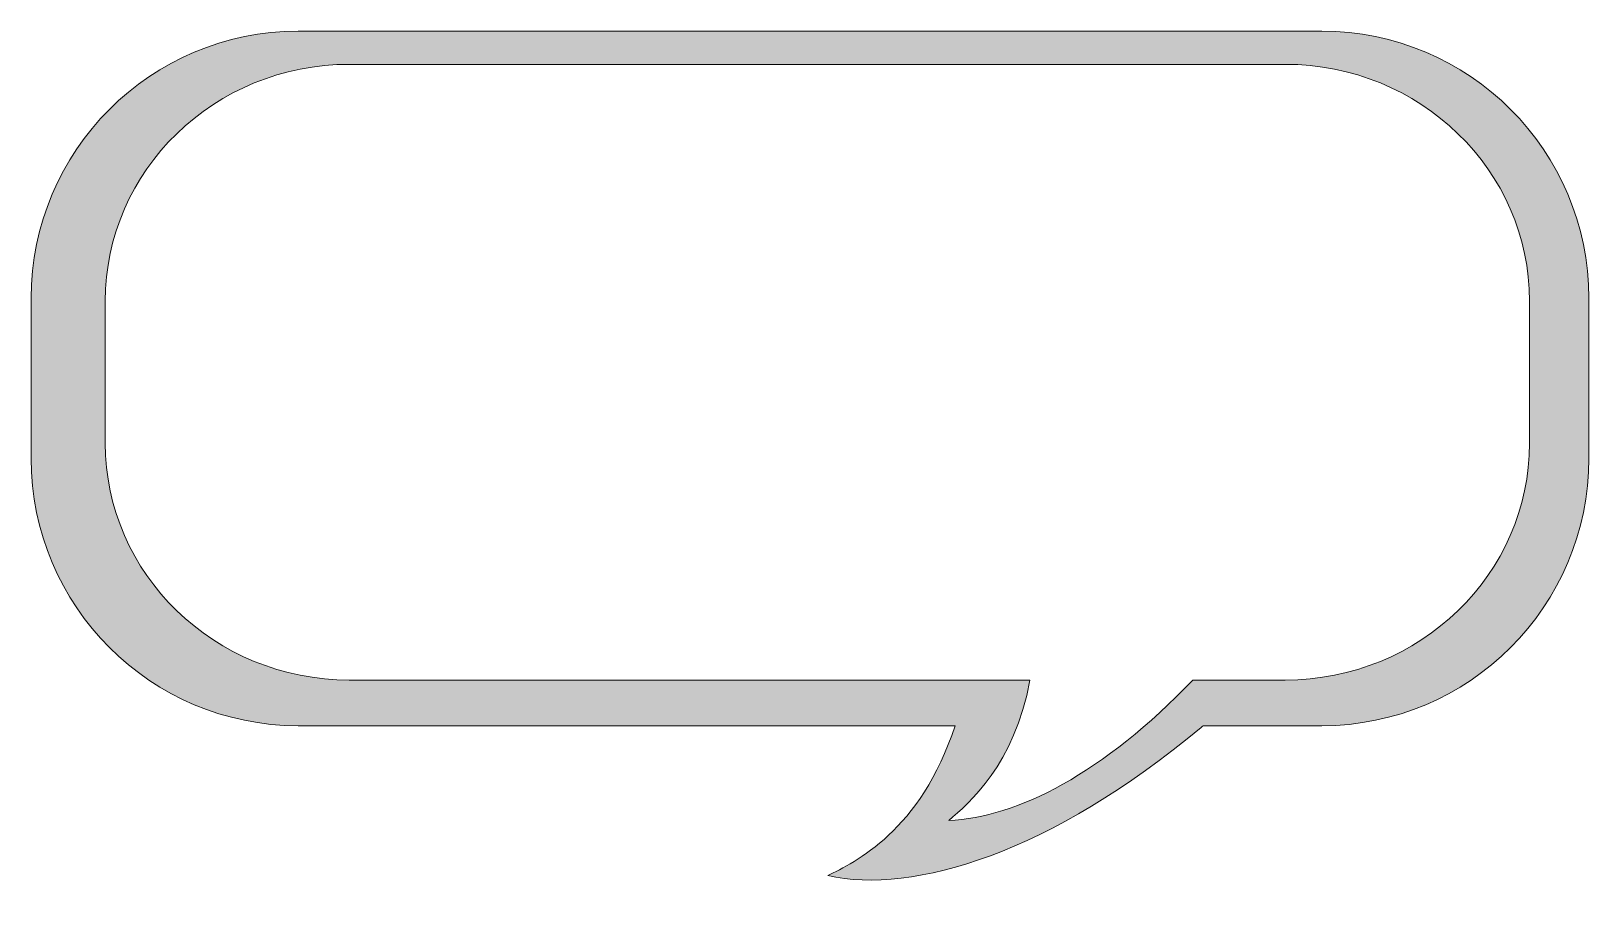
# Model space of a CAD drawing. Header units: inches. Extents: x 0 to 102, y -1 to 55.
import ezdxf

# ---------------------------------------------------------------- set-up
doc = ezdxf.new("R2010")
doc.units = ezdxf.units.IN
doc.header["$MEASUREMENT"] = 0
doc.layers.add('Layer 1', color=7, linetype='Continuous')

msp = doc.modelspace()

# ---------------------------------------------------------------- hatches: boundary and pattern name
at = {"layer": 'Layer 1', "true_color": 0xbbb3ae}
h = msp.add_hatch(color=253, dxfattribs=at)
h.dxf.hatch_style = 2
edge = h.paths.add_edge_path()
edge.add_spline(control_points=[(0, 37.93), (0, 37.93), (0, 27.48), (0, 27.48), (0, 17.86), (7.8, 10.06), (17.42, 10.06), (17.42, 10.06), (60.26, 10.06), (60.26, 10.06), (58.04, 3.18), (53.68, 1.15), (51.96, 0.29), (57.55, -0.96), (66.54, 1.77), (76.31, 9.95), (76.36, 9.99), (76.4, 10.03), (76.44, 10.06), (76.44, 10.06), (84.18, 10.06), (84.18, 10.06), (93.8, 10.06), (101.6, 17.86), (101.6, 27.48), (101.6, 27.48), (101.6, 37.93), (101.6, 37.93), (101.6, 47.55), (93.8, 55.34), (84.18, 55.34), (84.18, 55.34), (17.42, 55.34), (17.42, 55.34), (7.8, 55.34), (0, 47.55), (0, 37.93)], knot_values=[0, 0, 0, 0, 1, 1, 1, 2, 2, 2, 3, 3, 3, 4, 4, 4, 5, 5, 5, 6, 6, 6, 7, 7, 7, 8, 8, 8, 9, 9, 9, 10, 10, 10, 11, 11, 11, 12, 12, 12, 12], degree=3, periodic=1)
edge = h.paths.add_edge_path()
edge.add_spline(control_points=[(4.83, 37.74), (4.83, 46.27), (11.96, 53.18), (20.75, 53.18), (20.75, 53.18), (81.8, 53.18), (81.8, 53.18), (90.6, 53.18), (97.73, 46.27), (97.73, 37.74), (97.73, 37.74), (97.73, 28.48), (97.73, 28.48), (97.73, 19.95), (90.6, 13.04), (81.8, 13.04), (81.8, 13.04), (75.77, 13.04), (75.77, 13.04), (70, 6.98), (64.25, 4.04), (59.86, 3.89), (61.14, 5), (64.16, 7.52), (65.14, 13.04), (65.14, 13.04), (20.75, 13.04), (20.75, 13.04), (11.96, 13.04), (4.83, 19.95), (4.83, 28.48), (4.83, 28.48), (4.83, 37.74), (4.83, 37.74)], knot_values=[0, 0, 0, 0, 1, 1, 1, 2, 2, 2, 3, 3, 3, 4, 4, 4, 5, 5, 5, 6, 6, 6, 7, 7, 7, 8, 8, 8, 9, 9, 9, 10, 10, 10, 11, 11, 11, 11], degree=3, periodic=1)

# ---------------------------------------------------------------- linework, layer by layer
at = {"layer": 'Layer 1', "lineweight": 0}
for points, knots in [([(0, 37.93), (0, 37.93), (0, 27.48), (0, 27.48), (0, 17.86), (7.8, 10.06), (17.42, 10.06), (17.42, 10.06), (60.26, 10.06), (60.26, 10.06), (58.04, 3.18), (53.68, 1.15), (51.96, 0.29), (57.55, -0.96), (66.54, 1.77), (76.31, 9.95), (76.36, 9.99), (76.4, 10.03), (76.44, 10.06), (76.44, 10.06), (84.18, 10.06), (84.18, 10.06), (93.8, 10.06), (101.6, 17.86), (101.6, 27.48), (101.6, 27.48), (101.6, 37.93), (101.6, 37.93), (101.6, 47.55), (93.8, 55.34), (84.18, 55.34), (84.18, 55.34), (17.42, 55.34), (17.42, 55.34), (7.8, 55.34), (0, 47.55), (0, 37.93)], [0, 0, 0, 0, 1, 1, 1, 2, 2, 2, 3, 3, 3, 4, 4, 4, 5, 5, 5, 6, 6, 6, 7, 7, 7, 8, 8, 8, 9, 9, 9, 10, 10, 10, 11, 11, 11, 12, 12, 12, 12]), ([(4.83, 37.74), (4.83, 46.27), (11.96, 53.18), (20.75, 53.18), (20.75, 53.18), (81.8, 53.18), (81.8, 53.18), (90.6, 53.18), (97.73, 46.27), (97.73, 37.74), (97.73, 37.74), (97.73, 28.48), (97.73, 28.48), (97.73, 19.95), (90.6, 13.04), (81.8, 13.04), (81.8, 13.04), (75.77, 13.04), (75.77, 13.04), (70, 6.98), (64.25, 4.04), (59.86, 3.89), (61.14, 5), (64.16, 7.52), (65.14, 13.04), (65.14, 13.04), (20.75, 13.04), (20.75, 13.04), (11.96, 13.04), (4.83, 19.95), (4.83, 28.48), (4.83, 28.48), (4.83, 37.74), (4.83, 37.74)], [0, 0, 0, 0, 1, 1, 1, 2, 2, 2, 3, 3, 3, 4, 4, 4, 5, 5, 5, 6, 6, 6, 7, 7, 7, 8, 8, 8, 9, 9, 9, 10, 10, 10, 11, 11, 11, 11])]:
    msp.add_open_spline(points, degree=3, knots=knots, dxfattribs=at)

doc.saveas('drawing.dxf')
